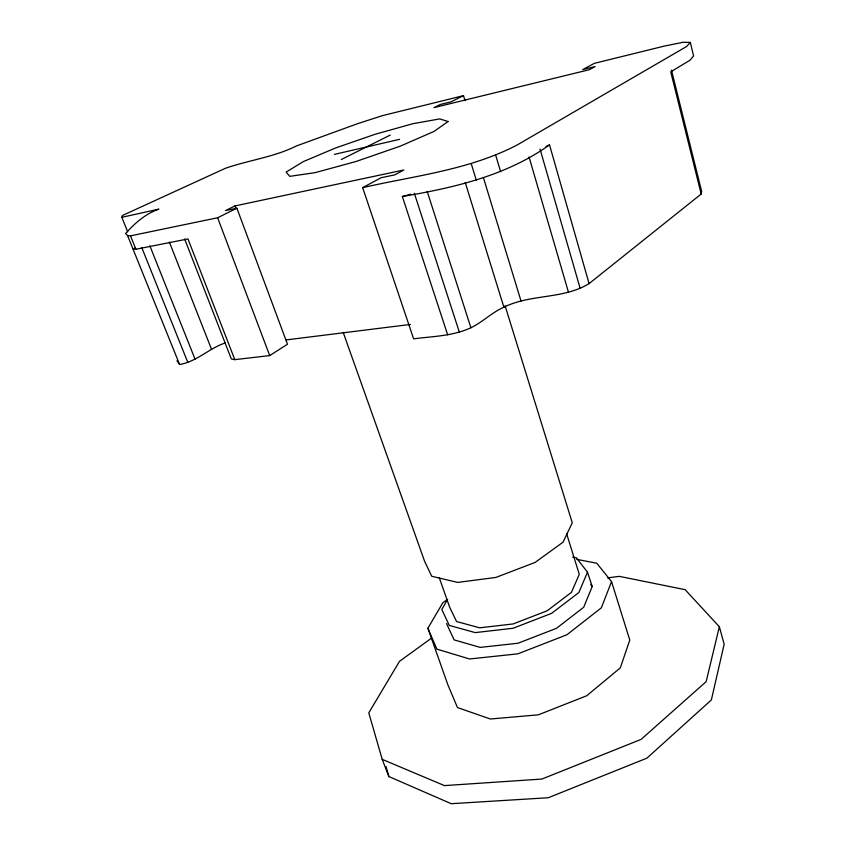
<?xml version="1.0" encoding="UTF-8"?>
<svg xmlns="http://www.w3.org/2000/svg" width="846" height="846" viewBox="0 0 846 846"><rect width="100%" height="100%" fill="white"/><g stroke="black" fill="none" stroke-linecap="round" stroke-linejoin="round"><path stroke-width="1.27" d="M184.64 238.91L231.318 358.968L234.807 359.645L269.715 355.584L287.481 344.227L236.88 208.201L225.459 210.612L234.881 205.959L403.849 169.983L394.913 174.826L381.123 177.734L362.659 187.643L413.631 338.844C432.898 336.306 452.97 336.137 470.905 327.751C482.664 322.083 491.854 312.449 503.899 307.204C530.812 293.805 563.193 299.495 589.091 283.6L701.186 194.03L701.672 191.524L671.46 70.123M607.565 577.86L619.346 576.369L685.123 589.673L719.354 626.727L706.156 681.643L641.12 739.383L541.874 779.06L444.446 785.606L382.191 759.348L368.782 712.85L399.534 661.297L431.502 638.148M127.672 231.793L121.835 217.327L122.289 215.571L225.406 168.301C248.957 160.095 273.967 157.187 296.449 145.946L357.678 123.643L382.508 115.627L463.502 95.64L465.025 100.653M576.813 559.354L596.811 563.256L611.542 581.614L601.337 607.83L566.957 634.733L517.868 653.842L469.583 658.981L436.874 649.125L427.896 628.229L442.849 602.722L447.164 599.677M572.573 557.07L576.38 557.81L587.484 572.203L592.221 586.521L583.687 607.259L556.478 628.314L518.059 643.235L480.168 647.391L454.112 639.883L446.508 623.502M587.484 572.203L578.833 592.57L551.529 613.382L513.078 628.271L475.23 632.607L449.268 625.416L441.792 609.437L447.608 599.454M701.186 194.03L670.741 71.825L689.966 60.235L693.604 55.931L690.325 42.395L686.614 46.498L517.181 144.962C469.276 170.004 414.614 175.788 362.659 187.643M176.962 360.777L179.595 364.478C196.684 361.76 209.131 348.214 225.322 342.916M589.091 283.6L549.53 144.878C506.299 175.767 453.837 187.801 402.358 196.505L447.682 334.889M341.287 159.534L390.26 135.074M121.835 217.327L158.879 209.121C145.459 213.784 134.926 223.09 125.568 233.538L127.545 235.516L130.506 235.854L217.623 217.76L236.88 208.201M463.502 95.64L450.971 101.869L440.343 104.47L433.924 107.643L589.239 69.732L595.119 66.548L582.735 69.584L594.336 63.355L664.554 46.033L683.008 42.3L690.325 42.395M545.977 146.453L549.53 144.878M135.318 248.153L132.917 248.819L135.899 249.253L187.971 238.942L234.807 359.645M402.358 196.505L410.733 194.199M334.339 154.406L399.587 139.347M286.128 339.923L410.458 324.43M382.191 759.348L388.906 776.565L451.214 803.7L548.282 797.736L646.915 758.153L711.359 699.949L724.165 644.187L719.354 626.727M590.73 584.554L592.221 586.521M127.545 235.516L179.595 364.478M130.506 235.854L135.899 249.253M141.811 247.709L187.844 362.469M149.869 245.837L195.056 359.148M169.369 242.083L211.5 349.229M217.623 217.76L269.715 355.584M234.881 205.959L235.801 208.412M343.233 332.52L424.639 561.406L431.746 576.274L457.707 582.418L495.946 577.416L535.063 562.442L563.066 542.17L572.266 522.775L505.094 305.744M439.296 577.786L449.744 607.407L456.576 621.535L479.693 627.817L513.184 623.936L547.182 610.78L571.42 592.39L579.277 574.297L566.577 533.604M427.896 628.229L447.915 684.943L457.475 707.563L490.384 719.005L538.373 714.828L586.764 695.729L620.308 667.875L629.794 640.084L611.542 581.614M414.318 193.216L459.336 332.097M427.188 191.386L470.905 327.751M465.226 182.45L503.899 307.204M471.211 163.564L476.319 180.219M483.362 177.48L521.02 301.007M495.629 155.008L500.631 171.675M529.067 157.039L568.501 292.346M386.009 766.592L388.906 776.565M540.055 149.097L580.123 288.275M448.073 121.517L434.135 131.373L400.264 146.157L355.955 161.523L315.019 172.669L289.713 176.349L286.149 172.045L303.503 161.523L336.031 147.786L375.571 134.133L413.102 123.653L439.761 118.916L448.073 121.517"/></g></svg>
